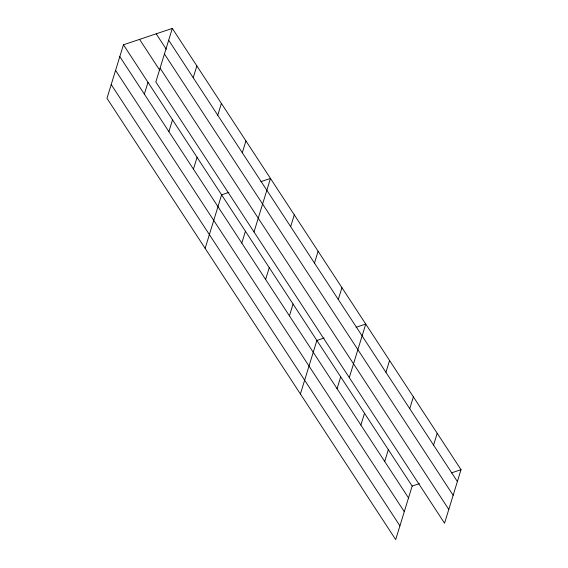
<?xml version="1.0" encoding="UTF-8"?>
<svg xmlns="http://www.w3.org/2000/svg" width="568" height="568" viewBox="0 0 568 568"><rect width="100%" height="100%" fill="white"/><g stroke="black" fill="none" stroke-linecap="round" stroke-linejoin="round"><path stroke-width="0.85" d="M123.441 44.794L106.976 98.314L395.69 539.6L412.155 486.08L123.441 44.794L172.31 28.4L461.024 469.686L444.559 523.206L155.845 81.92L172.31 28.4M144.343 94.125L147.985 82.303M168.888 131.634L172.523 119.812M193.212 77.731L196.847 65.909M193.425 169.143L197.068 157.322M217.75 115.247L221.392 103.419M205.14 248.351L221.605 194.831L228.861 192.396M242.295 152.756L245.93 140.928M241.783 243.061L245.426 231.233M254.01 231.957L270.474 178.437L260.797 181.682M265.604 279.463L269.246 267.642M290.653 226.667L294.288 214.846M289.424 315.872L293.06 304.043M314.473 263.076L318.108 251.248M300.415 393.979L316.88 340.452L324.136 338.017M338.294 299.478L341.929 287.656M337.065 388.682L340.701 376.861M349.284 377.585L365.749 324.065L356.072 327.31M360.879 425.091L364.521 413.263M385.928 372.296L389.57 360.467M384.699 461.493L388.334 449.671M409.748 408.697L413.383 396.876M433.569 445.106L437.204 433.277M412.155 486.08L419.411 483.645M451.347 472.931L461.024 469.686M168.675 40.221L457.382 481.515M156.186 33.81L166.289 49.253M164.436 53.988L453.15 495.275M160.077 68.16L448.791 509.446M139.572 39.384L159.778 70.269M119.805 56.615L408.52 497.902M115.574 70.375L404.288 511.661M111.207 84.554L399.922 525.84"/></g></svg>
